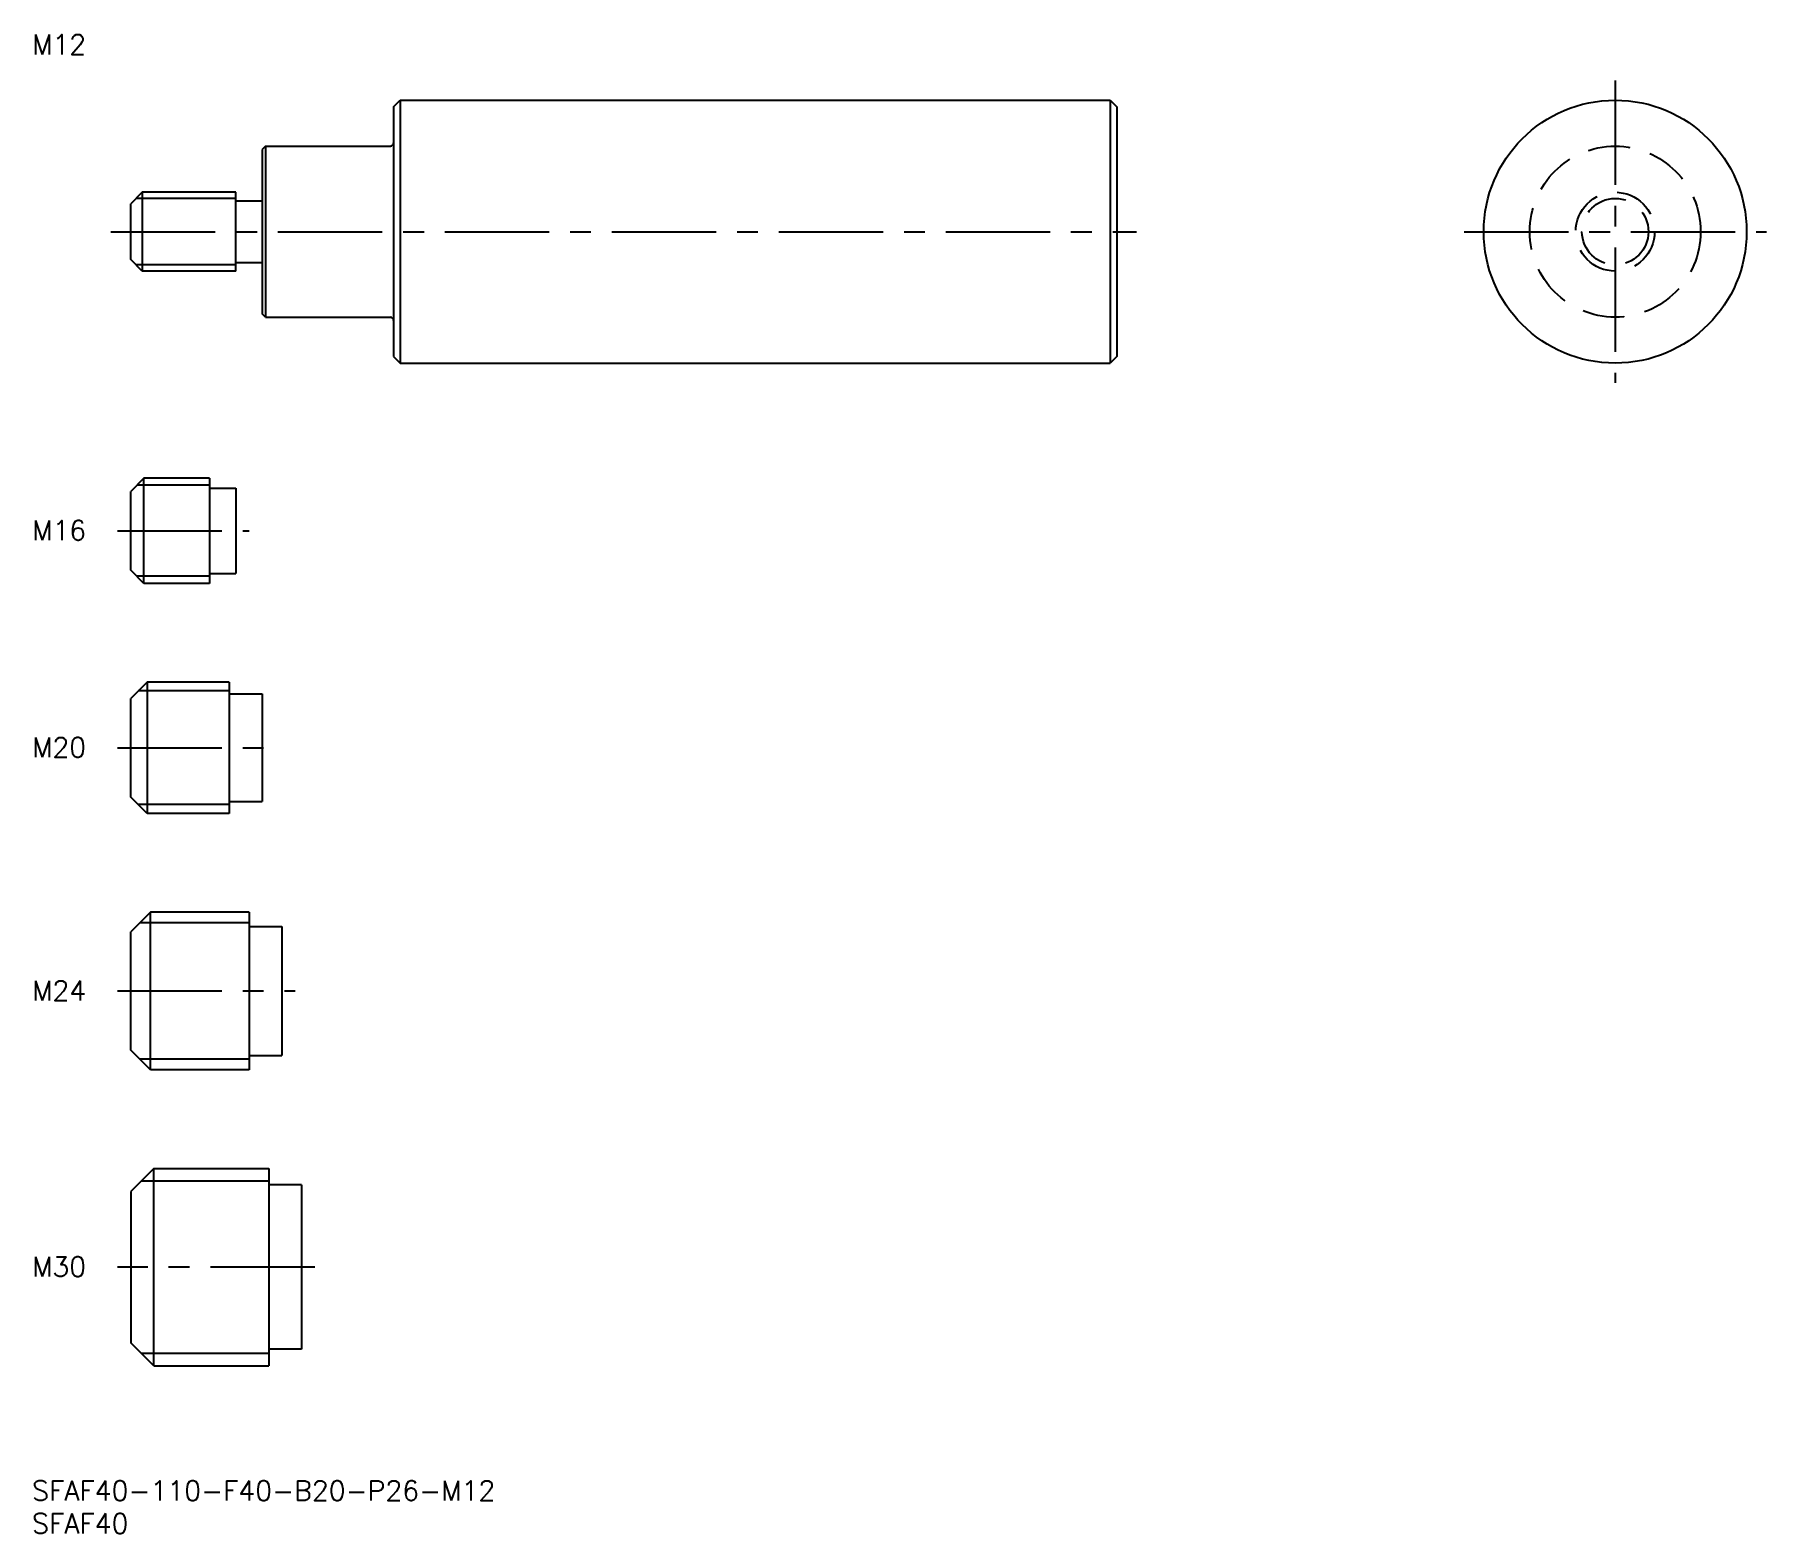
# Model space of a CAD drawing. Extents: x 0 to 264, y -8 to 220.
import ezdxf

# ---------------------------------------------------------------- set-up
doc = ezdxf.new("R2010")
doc.units = 0
doc.header["$LTSCALE"] = 0.5
doc.linetypes.add('CENTER', pattern=[50.8, 31.75, -6.35, 6.35, -6.35])
doc.linetypes.add('DASHED', pattern=[19.05, 12.7, -6.35])
for name, color, linetype in [('MSM_CENTER', 1, 'CENTER'), ('MSM_CONTINUOUS', 7, 'CONTINUOUS'), ('MSM_DASHED', 4, 'DASHED'), ('MSM_NARROW', 5, 'CONTINUOUS'), ('MSM_PART_NUMBER', 7, 'CONTINUOUS')]:
    doc.layers.add(name, color=color, linetype=linetype)
doc.styles.get("Standard").update_dxf_attribs({"font": 'txt.shx', "height": 1, "bigfont": 'bigfont.shx'})

# ---------------------------------------------------------------- blocks, each defined once
blk = doc.blocks.new('*U12')
at = {"layer": 'MSM_PART_NUMBER'}
blk.add_text('SFAF40-110-F40-B20-P26-M12', height=3, dxfattribs=at).set_placement((0, -3))
blk = doc.blocks.new('*U13')
at = {"layer": 'MSM_PART_NUMBER'}
blk.add_text('SFAF40', height=3, dxfattribs=at).set_placement((0, -8))
blk = doc.blocks.new('*U14')
at = {"layer": 'MSM_PART_NUMBER'}
blk.add_text('M30', height=3, dxfattribs=at).set_placement((0, 31.06))
blk = doc.blocks.new('*U15')
at = {"layer": 'MSM_PART_NUMBER'}
blk.add_text('M24', height=3, dxfattribs=at).set_placement((0, 73.06))
blk = doc.blocks.new('*U16')
at = {"layer": 'MSM_PART_NUMBER'}
blk.add_text('M20', height=3, dxfattribs=at).set_placement((0, 110.06))
blk = doc.blocks.new('*U17')
at = {"layer": 'MSM_PART_NUMBER'}
blk.add_text('M16', height=3, dxfattribs=at).set_placement((0, 143.06))
blk = doc.blocks.new('*U18')
at = {"layer": 'MSM_PART_NUMBER'}
blk.add_text('M12', height=3, dxfattribs=at).set_placement((0, 216.97))

msp = doc.modelspace()

# ---------------------------------------------------------------- linework, layer by layer
at = {"layer": 'MSM_CENTER'}
for p, q in [((240.84, 213), (240.84, 167)), ((12, 190), (168, 190)), ((217.84, 190), (263.84, 190)), ((13, 144.5), (33, 144.5)), ((13, 111.5), (37, 111.5)), ((13, 74.5), (40, 74.5)), ((43, 32.5), (13, 32.5))]:
    msp.add_line(p, q, dxfattribs=at)
at = {"layer": 'MSM_CONTINUOUS'}
for p, q in [((55, 209), (56, 210)), ((55, 209), (55, 171)), ((56, 210), (164, 210)), ((56, 210), (56, 170)), ((164, 210), (164, 170)), ((164, 210), (165, 209)), ((165, 209), (165, 171)), ((35.5, 203), (35, 202.5)), ((35.5, 203), (35.5, 177)), ((35.5, 203), (54.5, 203)), ((35, 202.5), (35, 177.5)), ((16.75, 196), (15, 194.25)), ((31, 196), (16.75, 196)), ((16.75, 196), (16.75, 184)), ((31, 184), (31, 196)), ((15, 185.75), (15, 194.25)), ((31, 194.7), (35, 194.7)), ((16.75, 184), (15, 185.75)), ((31, 185.3), (35, 185.3)), ((31, 184), (16.75, 184)), ((35.5, 177), (35, 177.5)), ((35.5, 177), (54.5, 177)), ((55, 171), (56, 170)), ((56, 170), (164, 170)), ((165, 171), (164, 170)), ((17, 152.5), (15, 150.5)), ((15, 138.5), (15, 150.5)), ((27, 152.5), (17, 152.5)), ((17, 136.5), (17, 152.5)), ((27, 152.5), (27, 136.5)), ((27, 151), (31, 151)), ((31, 151), (31, 138)), ((17, 136.5), (15, 138.5)), ((27, 138), (31, 138)), ((27, 136.5), (17, 136.5)), ((17.5, 121.5), (15, 119)), ((30, 121.5), (17.5, 121.5)), ((17.5, 121.5), (17.5, 101.5)), ((30, 121.5), (30, 101.5)), ((15, 104), (15, 119)), ((30, 119.7), (35, 119.7)), ((35, 119.7), (35, 103.3)), ((17.5, 101.5), (15, 104)), ((30, 103.3), (35, 103.3)), ((30, 101.5), (17.5, 101.5)), ((18, 86.5), (15, 83.5)), ((33, 86.5), (18, 86.5)), ((18, 62.5), (18, 86.5)), ((33, 86.5), (33, 62.5)), ((15, 65.5), (15, 83.5)), ((33, 84.3), (38, 84.3)), ((38, 84.3), (38, 64.7)), ((18, 62.5), (15, 65.5)), ((33, 64.7), (38, 64.7)), ((33, 62.5), (18, 62.5)), ((18.5, 47.5), (15, 44)), ((18.5, 47.5), (36, 47.5)), ((18.5, 17.5), (18.5, 47.5)), ((36, 47.5), (36, 17.5)), ((41, 45), (36, 45)), ((41, 45), (41, 20)), ((15, 44), (15, 21)), ((18.5, 17.5), (15, 21)), ((41, 20), (36, 20)), ((18.5, 17.5), (36, 17.5))]:
    msp.add_line(p, q, dxfattribs=at)
msp.add_circle((240.84, 190), 20, dxfattribs=at)
for centre, start, end in [((54.5, 203.5), 270, 0), ((54.5, 176.5), 0, 90)]:
    msp.add_arc(centre, 0.5, start, end, dxfattribs=at)
at = {"layer": 'MSM_DASHED'}
for radius in [13, 6, 5.05]:
    msp.add_circle((240.84, 190), radius, dxfattribs=at)
at = {"layer": 'MSM_NARROW'}
for p, q in [((31, 195.05), (15.8, 195.05)), ((31, 184.95), (15.8, 184.95)), ((27, 151.42), (15.92, 151.42)), ((27, 137.58), (15.92, 137.58)), ((30, 120.15), (16.15, 120.15)), ((30, 102.85), (16.15, 102.85)), ((33, 84.88), (16.38, 84.88)), ((33, 64.12), (16.38, 64.12)), ((16.61, 45.61), (36, 45.61)), ((16.61, 19.39), (36, 19.39))]:
    msp.add_line(p, q, dxfattribs=at)

# ---------------------------------------------------------------- block references
at = {"layer": 'MSM_CONTINUOUS'}
for name in ['*U18', '*U17', '*U16', '*U15', '*U14', '*U12', '*U13']:
    msp.add_blockref(name, (0, 0), dxfattribs=at)

doc.saveas('drawing.dxf')
